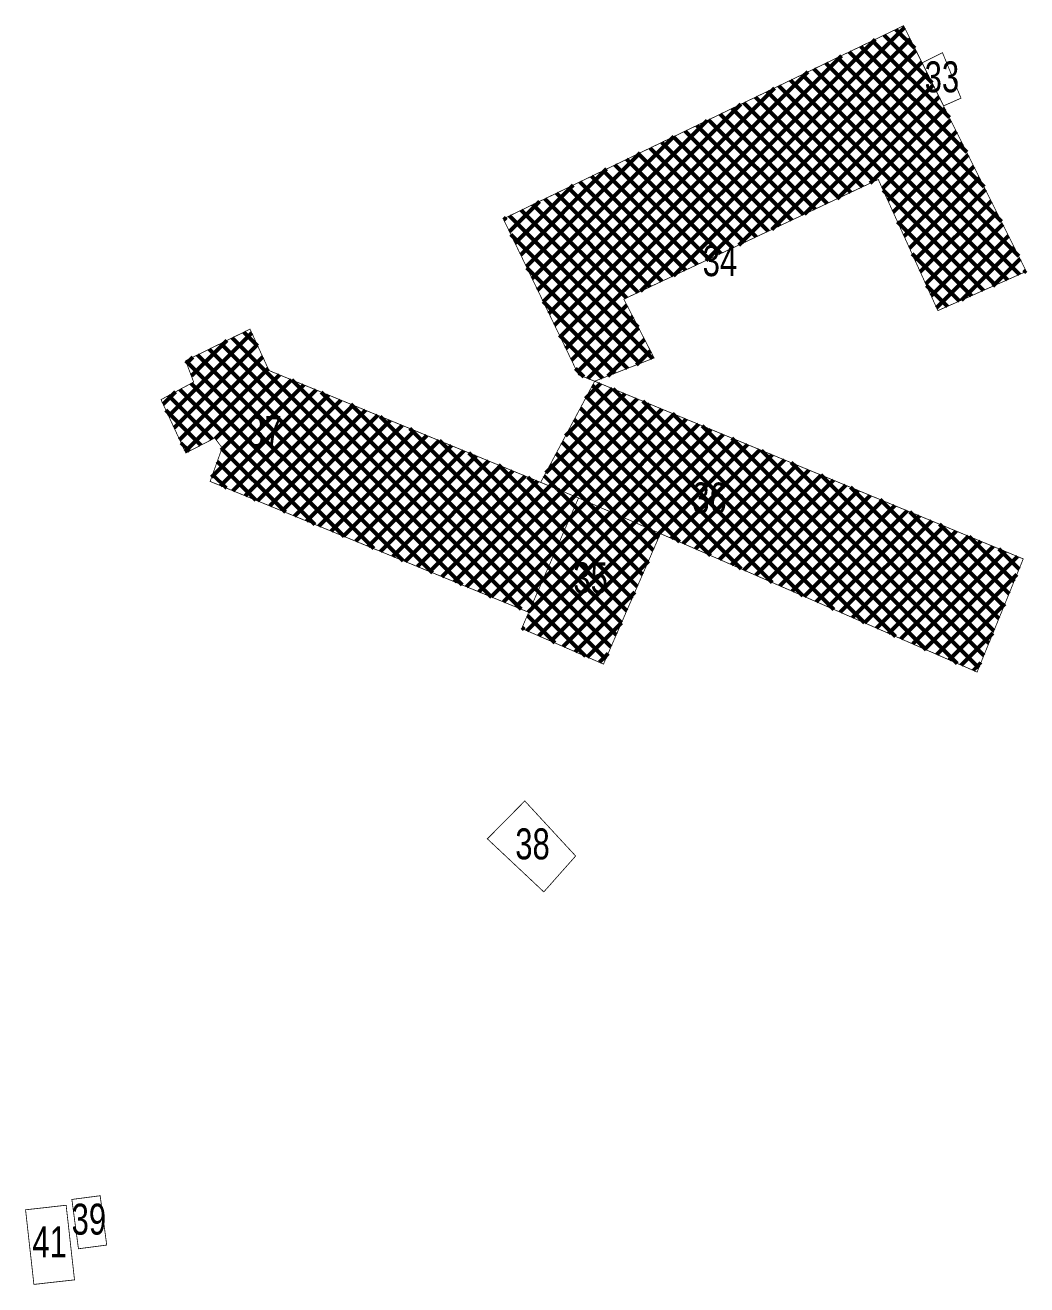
# Model space of a CAD drawing. Header units: millimetres. Extents: x 615590 to 619391, y 3400245 to 3402660.
# Drawn here: x 617509.7 to 617639.2, y 3401441.2 to 3401604.1 of the extents above; entities that cross this region are included whole.
import ezdxf

# ---------------------------------------------------------------- set-up
doc = ezdxf.new("R2010")
doc.units = ezdxf.units.MM
doc.layers.add('房屋拆迁', color=7, linetype='Continuous')
doc.styles.add('mrdsStandard', font='slromans.shx', dxfattribs={"width": 0.75, "height": 4, "bigfont": 'hztxt.shx'})

msp = doc.modelspace()

# ---------------------------------------------------------------- hatches: boundary and pattern name
at = {"layer": '房屋拆迁', "lineweight": 50}
h = msp.add_hatch(dxfattribs=at)
h.set_pattern_fill('ANSI37', color=6, scale=0.5, style=0)
h.paths.add_polyline_path([(617571.52, 3401579.07), (617623.29, 3401604.05), (617639.16, 3401572.27), (617627.73, 3401567.2), (617620.02, 3401584.17), (617587.11, 3401568.68), (617591.03, 3401561.08), (617583.34, 3401558.07), (617581.26, 3401558.89)])
h = msp.add_hatch(dxfattribs=at)
h.set_pattern_fill('ANSI37', color=6, scale=0.5, style=0)
h.paths.add_polyline_path([(617530.44, 3401560.72), (617538.76, 3401564.81), (617541.22, 3401559.45), (617581.25, 3401542.97), (617574.81, 3401528.18), (617533.6, 3401545.11), (617535.16, 3401549.46), (617534.2, 3401550.72), (617530.46, 3401548.79), (617529.82, 3401550.15), (617527.25, 3401555.69), (617531.47, 3401557.96)])
h = msp.add_hatch(dxfattribs=at)
h.set_pattern_fill('ANSI37', color=6, scale=0.5, style=0)
h.paths.add_polyline_path([(617583.34, 3401558.07), (617638.77, 3401535.09), (617632.8, 3401520.45), (617591.84, 3401538.36), (617581.25, 3401542.97), (617576.36, 3401544.99)])
h = msp.add_hatch(dxfattribs=at)
h.set_pattern_fill('ANSI37', color=6, scale=0.5, style=0)
h.paths.add_polyline_path([(617581.25, 3401542.97), (617591.84, 3401538.36), (617584.48, 3401521.48), (617573.9, 3401526.09)])

# ---------------------------------------------------------------- linework, layer by layer
at = {"layer": '房屋拆迁', "color": 6, "linetype": 'Continuous', "lineweight": 50, "const_width": 0.1}
for points in [[(617571.52, 3401579.07), (617623.29, 3401604.05), (617639.16, 3401572.27), (617627.73, 3401567.2), (617620.02, 3401584.17), (617587.11, 3401568.68), (617591.03, 3401561.08), (617583.34, 3401558.07), (617581.26, 3401558.89), (617571.52, 3401579.07), (617571.52, 3401579.07)], [(617530.44, 3401560.72), (617538.76, 3401564.81), (617541.22, 3401559.45), (617581.25, 3401542.97), (617574.81, 3401528.18), (617533.6, 3401545.11), (617535.16, 3401549.46), (617534.2, 3401550.72), (617530.46, 3401548.79), (617529.82, 3401550.15), (617527.25, 3401555.69), (617531.47, 3401557.96), (617530.44, 3401560.72)], [(617583.34, 3401558.07), (617638.77, 3401535.09), (617632.8, 3401520.45), (617591.84, 3401538.36), (617581.25, 3401542.97), (617576.36, 3401544.99), (617583.34, 3401558.07), (617583.34, 3401558.07)], [(617581.25, 3401542.97), (617591.84, 3401538.36), (617584.48, 3401521.48), (617573.9, 3401526.09), (617581.25, 3401542.97)]]:
    msp.add_lwpolyline(points, dxfattribs=at)
at = {"layer": '房屋拆迁', "color": 1, "linetype": 'Continuous', "lineweight": 50, "const_width": 0.1}
for points in [[(617625.69, 3401599.25), (617628.33, 3401600.56), (617630.72, 3401594.68), (617628.47, 3401593.68), (617625.69, 3401599.25)], [(617569.46, 3401498.88), (617574.3, 3401503.78), (617580.88, 3401496.66), (617576.76, 3401492.02), (617569.46, 3401498.88)], [(617515.72, 3401452.24), (617516.57, 3401445.86), (617520.23, 3401446.34), (617519.38, 3401452.72), (617515.72, 3401452.24)], [(617509.73, 3401450.9), (617510.81, 3401441.25), (617516.06, 3401441.84), (617514.98, 3401451.49), (617509.73, 3401450.9)]]:
    msp.add_lwpolyline(points, dxfattribs=at)

# ---------------------------------------------------------------- texts
at = {"layer": '房屋拆迁', "color": 4, "lineweight": 50, "style": 'mrdsStandard', "width": 0.75}
for s, p in [('33', (617626.02, 3401595.44)), ('34', (617597.31, 3401571.66)), ('37', (617538.42, 3401549.57)), ('36', (617595.96, 3401540.97)), ('35', (617580.58, 3401530.63)), ('38', (617573.07, 3401496.23)), ('39', (617515.69, 3401447.69)), ('41', (617510.61, 3401444.77))]:
    msp.add_text(s, height=4, dxfattribs=at).set_placement(p)

doc.saveas('drawing.dxf')
